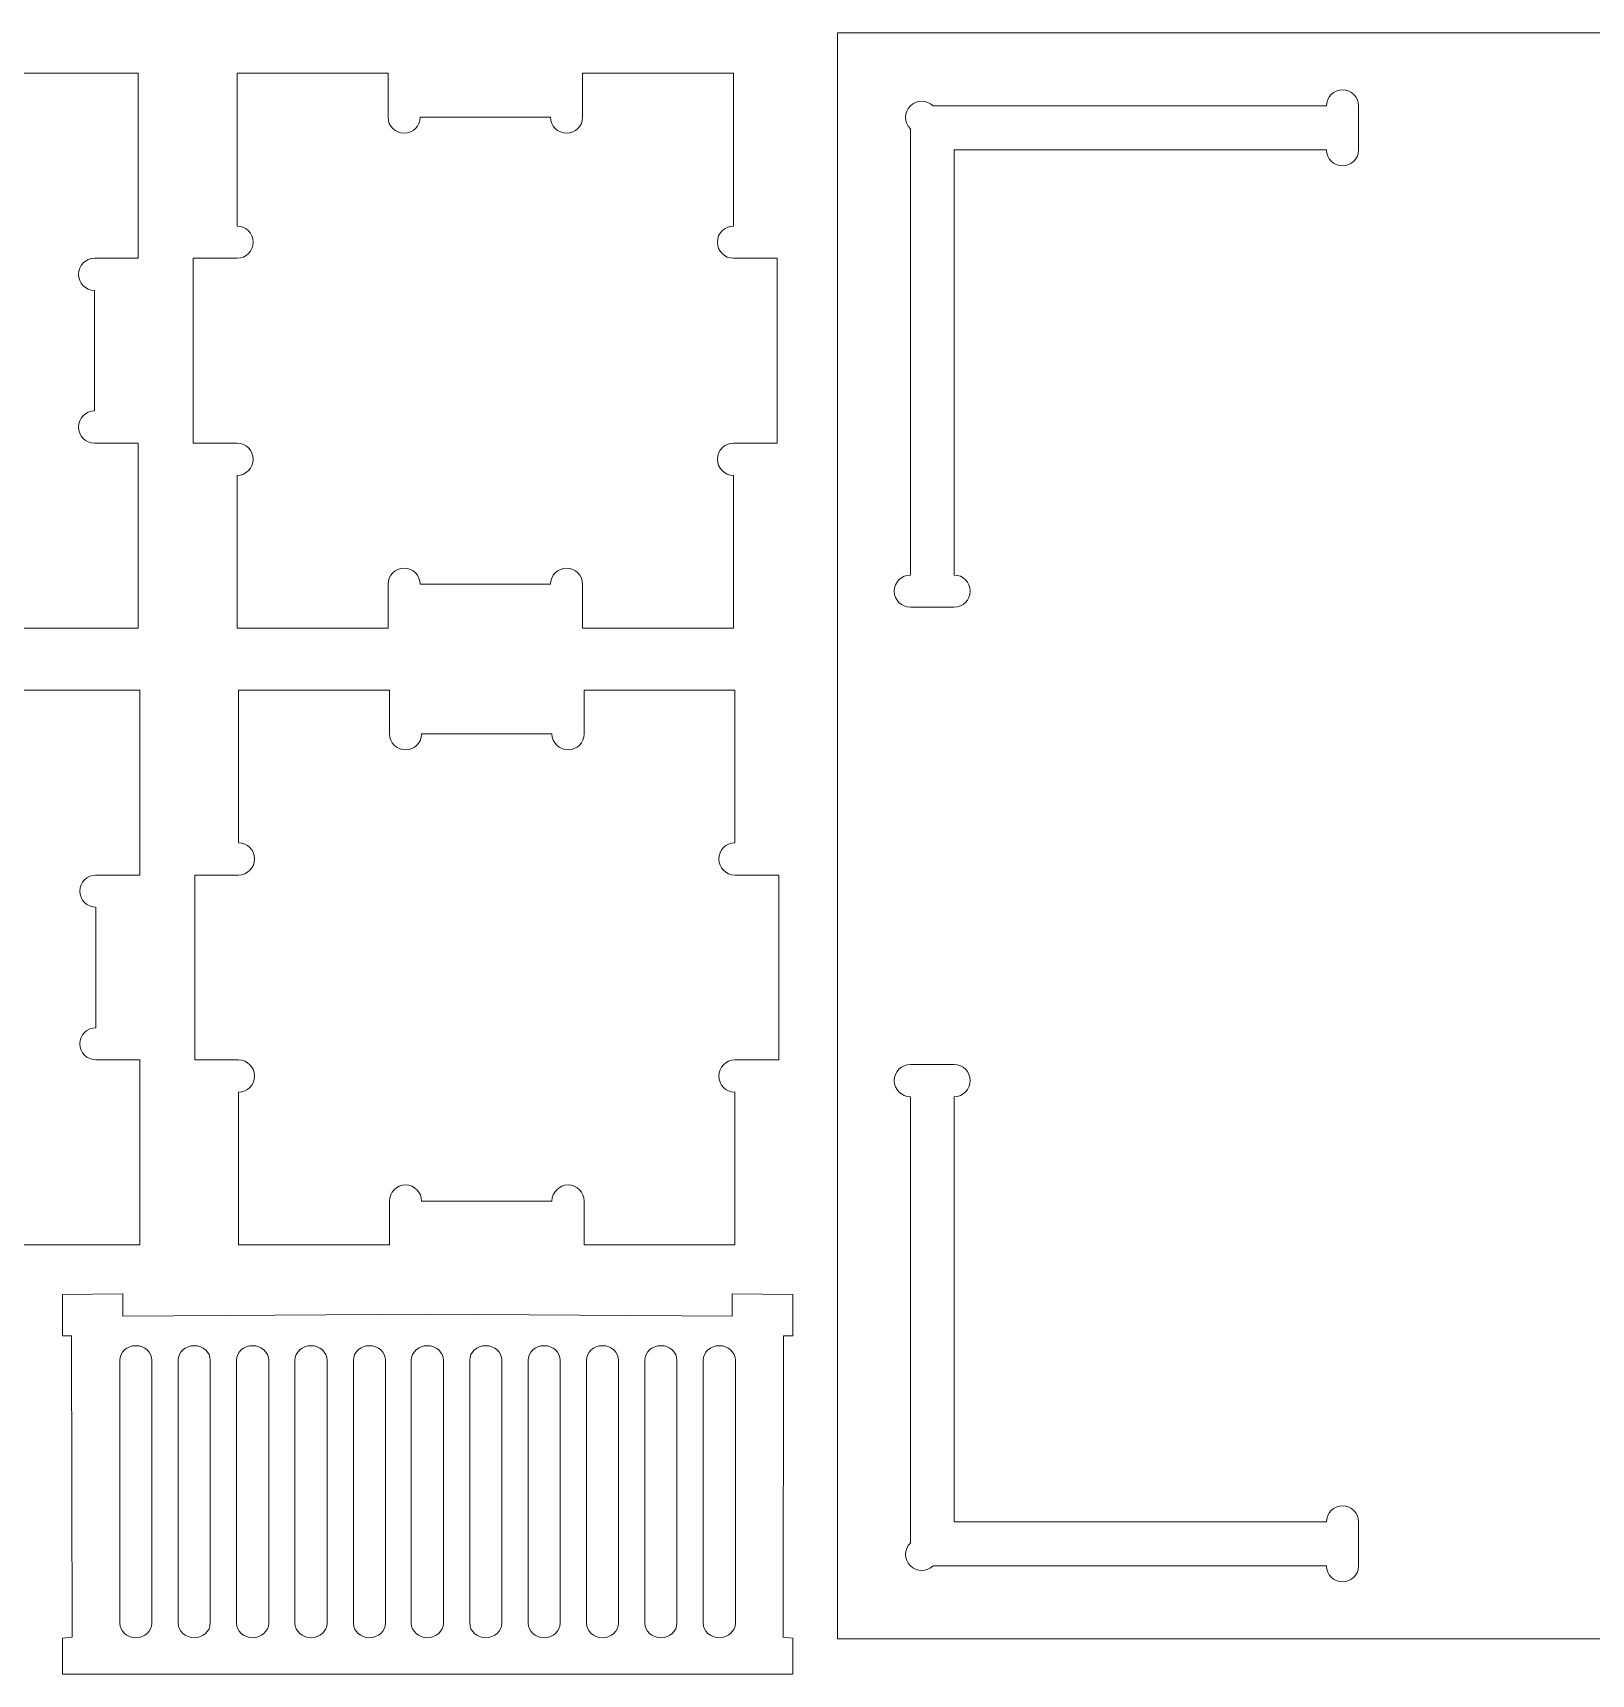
# Model space of a CAD drawing. Header units: millimetres. Extents: x -494 to 494, y -418 to 418.
# Drawn here: x -385.3 to -278.6, y 15.2 to 127.6 of the extents above; entities that cross this region are included whole.
import ezdxf

# ---------------------------------------------------------------- set-up
doc = ezdxf.new("R2010")
doc.units = ezdxf.units.MM
doc.header["$MEASUREMENT"] = 0

msp = doc.modelspace()

# ---------------------------------------------------------------- linework, layer by layer
at = {"lineweight": 9}
for points, knots in [([(-330.2269, 127.6083), (-330.2269, 127.6083), (-330.2269, 17.6083), (-330.2269, 17.6083), (-330.2269, 17.6083), (-330.2269, 17.6083), (-120.2269, 17.6083), (-120.2269, 17.6083), (-120.2269, 17.6083), (-120.2269, 17.6083), (-120.2269, 127.6083), (-120.2269, 127.6083), (-120.2269, 127.6083), (-120.2269, 127.6083), (-330.2269, 127.6083), (-330.2269, 127.6083)], [0, 0, 0, 0, 0.2, 0.2, 0.2, 0.2, 0.4, 0.4, 0.4, 0.4, 0.6, 0.6, 0.6, 0.6, 1, 1, 1, 1]), ([(-431.456, 124.836), (-431.456, 124.836), (-458.116, 124.836), (-458.116, 124.836), (-458.116, 124.836), (-458.116, 124.836), (-458.116, 112.166), (-458.116, 112.166), (-458.116, 112.166), (-458.116, 112.166), (-455.116, 112.166), (-455.116, 112.166), (-455.116, 112.166), (-454.5085, 112.166), (-454.016, 111.6735), (-454.016, 111.066), (-454.016, 111.066), (-454.016, 110.4585), (-454.5085, 109.966), (-455.116, 109.966), (-455.116, 109.966), (-455.116, 109.966), (-455.116, 101.706), (-455.116, 101.706), (-455.116, 101.706), (-454.5085, 101.706), (-454.016, 101.2135), (-454.016, 100.606), (-454.016, 100.606), (-454.016, 99.9985), (-454.5085, 99.506), (-455.116, 99.506), (-455.116, 99.506), (-455.116, 99.506), (-458.116, 99.506), (-458.116, 99.506), (-458.116, 99.506), (-458.116, 99.506), (-458.116, 86.836), (-458.116, 86.836), (-458.116, 86.836), (-458.116, 86.836), (-431.456, 86.836), (-431.456, 86.836), (-431.456, 86.836), (-431.456, 86.836), (-431.456, 89.836), (-431.456, 89.836), (-431.456, 89.836), (-431.456, 90.4435), (-430.9635, 90.936), (-430.356, 90.936), (-430.356, 90.936), (-429.7485, 90.936), (-429.256, 90.4435), (-429.256, 89.836), (-429.256, 89.836), (-429.256, 89.836), (-406.986, 89.836), (-406.986, 89.836), (-406.986, 89.836), (-406.986, 90.4435), (-406.4935, 90.936), (-405.886, 90.936), (-405.886, 90.936), (-405.2785, 90.936), (-404.786, 90.4435), (-404.786, 89.836), (-404.786, 89.836), (-404.786, 89.836), (-404.786, 86.836), (-404.786, 86.836), (-404.786, 86.836), (-404.786, 86.836), (-378.116, 86.836), (-378.116, 86.836), (-378.116, 86.836), (-378.116, 86.836), (-378.116, 99.506), (-378.116, 99.506), (-378.116, 99.506), (-378.116, 99.506), (-381.116, 99.506), (-381.116, 99.506), (-381.116, 99.506), (-381.7235, 99.506), (-382.216, 99.9985), (-382.216, 100.606), (-382.216, 100.606), (-382.216, 101.2135), (-381.7235, 101.706), (-381.116, 101.706), (-381.116, 101.706), (-381.116, 101.706), (-381.116, 109.966), (-381.116, 109.966), (-381.116, 109.966), (-381.7235, 109.966), (-382.216, 110.4585), (-382.216, 111.066), (-382.216, 111.066), (-382.216, 111.6735), (-381.7235, 112.166), (-381.116, 112.166), (-381.116, 112.166), (-381.116, 112.166), (-378.116, 112.166), (-378.116, 112.166), (-378.116, 112.166), (-378.116, 112.166), (-378.116, 124.836), (-378.116, 124.836), (-378.116, 124.836), (-378.116, 124.836), (-404.786, 124.836), (-404.786, 124.836), (-404.786, 124.836), (-404.786, 124.836), (-404.786, 121.836), (-404.786, 121.836), (-404.786, 121.836), (-404.786, 121.2285), (-405.2785, 120.736), (-405.886, 120.736), (-405.886, 120.736), (-406.4935, 120.736), (-406.986, 121.2285), (-406.986, 121.836), (-406.986, 121.836), (-406.986, 121.836), (-429.256, 121.836), (-429.256, 121.836), (-429.256, 121.836), (-429.256, 121.2285), (-429.7485, 120.736), (-430.356, 120.736), (-430.356, 120.736), (-430.9635, 120.736), (-431.456, 121.2285), (-431.456, 121.836), (-431.456, 121.836), (-431.456, 121.836), (-431.456, 124.836), (-431.456, 124.836)], [0, 0, 0, 0, 0.02702703, 0.02702703, 0.02702703, 0.02702703, 0.05405405, 0.05405405, 0.05405405, 0.05405405, 0.08108108, 0.08108108, 0.08108108, 0.08108108, 0.10810811, 0.10810811, 0.10810811, 0.10810811, 0.13513514, 0.13513514, 0.13513514, 0.13513514, 0.16216216, 0.16216216, 0.16216216, 0.16216216, 0.18918919, 0.18918919, 0.18918919, 0.18918919, 0.21621622, 0.21621622, 0.21621622, 0.21621622, 0.24324324, 0.24324324, 0.24324324, 0.24324324, 0.27027027, 0.27027027, 0.27027027, 0.27027027, 0.2972973, 0.2972973, 0.2972973, 0.2972973, 0.32432432, 0.32432432, 0.32432432, 0.32432432, 0.35135135, 0.35135135, 0.35135135, 0.35135135, 0.37837838, 0.37837838, 0.37837838, 0.37837838, 0.40540541, 0.40540541, 0.40540541, 0.40540541, 0.43243243, 0.43243243, 0.43243243, 0.43243243, 0.45945946, 0.45945946, 0.45945946, 0.45945946, 0.48648649, 0.48648649, 0.48648649, 0.48648649, 0.51351351, 0.51351351, 0.51351351, 0.51351351, 0.54054054, 0.54054054, 0.54054054, 0.54054054, 0.56756757, 0.56756757, 0.56756757, 0.56756757, 0.59459459, 0.59459459, 0.59459459, 0.59459459, 0.62162162, 0.62162162, 0.62162162, 0.62162162, 0.64864865, 0.64864865, 0.64864865, 0.64864865, 0.67567568, 0.67567568, 0.67567568, 0.67567568, 0.7027027, 0.7027027, 0.7027027, 0.7027027, 0.72972973, 0.72972973, 0.72972973, 0.72972973, 0.75675676, 0.75675676, 0.75675676, 0.75675676, 0.78378378, 0.78378378, 0.78378378, 0.78378378, 0.81081081, 0.81081081, 0.81081081, 0.81081081, 0.83783784, 0.83783784, 0.83783784, 0.83783784, 0.86486486, 0.86486486, 0.86486486, 0.86486486, 0.89189189, 0.89189189, 0.89189189, 0.89189189, 0.91891892, 0.91891892, 0.91891892, 0.91891892, 0.94594595, 0.94594595, 0.94594595, 0.94594595, 1, 1, 1, 1]), ([(-361.006, 124.836), (-361.006, 124.836), (-371.346, 124.836), (-371.346, 124.836), (-371.346, 124.836), (-371.346, 124.836), (-371.346, 114.366), (-371.346, 114.366), (-371.346, 114.366), (-370.7385, 114.366), (-370.246, 113.8735), (-370.246, 113.266), (-370.246, 113.266), (-370.246, 112.6585), (-370.7385, 112.166), (-371.346, 112.166), (-371.346, 112.166), (-371.346, 112.166), (-374.346, 112.166), (-374.346, 112.166), (-374.346, 112.166), (-374.346, 112.166), (-374.346, 99.496), (-374.346, 99.496), (-374.346, 99.496), (-374.346, 99.496), (-371.346, 99.496), (-371.346, 99.496), (-371.346, 99.496), (-370.7385, 99.496), (-370.246, 99.0035), (-370.246, 98.396), (-370.246, 98.396), (-370.246, 97.7885), (-370.7385, 97.296), (-371.346, 97.296), (-371.346, 97.296), (-371.346, 97.296), (-371.346, 86.836), (-371.346, 86.836), (-371.346, 86.836), (-371.346, 86.836), (-361.006, 86.836), (-361.006, 86.836), (-361.006, 86.836), (-361.006, 86.836), (-361.006, 89.836), (-361.006, 89.836), (-361.006, 89.836), (-361.006, 90.4435), (-360.5135, 90.936), (-359.906, 90.936), (-359.906, 90.936), (-359.2985, 90.936), (-358.806, 90.4435), (-358.806, 89.836), (-358.806, 89.836), (-358.806, 89.836), (-349.876, 89.836), (-349.876, 89.836), (-349.876, 89.836), (-349.876, 90.4435), (-349.3835, 90.936), (-348.776, 90.936), (-348.776, 90.936), (-348.1685, 90.936), (-347.676, 90.4435), (-347.676, 89.836), (-347.676, 89.836), (-347.676, 89.836), (-347.676, 86.836), (-347.676, 86.836), (-347.676, 86.836), (-347.676, 86.836), (-337.346, 86.836), (-337.346, 86.836), (-337.346, 86.836), (-337.346, 86.836), (-337.346, 97.296), (-337.346, 97.296), (-337.346, 97.296), (-337.9535, 97.296), (-338.446, 97.7885), (-338.446, 98.396), (-338.446, 98.396), (-338.446, 99.0035), (-337.9535, 99.496), (-337.346, 99.496), (-337.346, 99.496), (-337.346, 99.496), (-334.346, 99.496), (-334.346, 99.496), (-334.346, 99.496), (-334.346, 99.496), (-334.346, 112.166), (-334.346, 112.166), (-334.346, 112.166), (-334.346, 112.166), (-337.346, 112.166), (-337.346, 112.166), (-337.346, 112.166), (-337.9535, 112.166), (-338.446, 112.6585), (-338.446, 113.266), (-338.446, 113.266), (-338.446, 113.8735), (-337.9535, 114.366), (-337.346, 114.366), (-337.346, 114.366), (-337.346, 114.366), (-337.346, 124.836), (-337.346, 124.836), (-337.346, 124.836), (-337.346, 124.836), (-347.676, 124.836), (-347.676, 124.836), (-347.676, 124.836), (-347.676, 124.836), (-347.676, 121.836), (-347.676, 121.836), (-347.676, 121.836), (-347.676, 121.2285), (-348.1685, 120.736), (-348.776, 120.736), (-348.776, 120.736), (-349.3835, 120.736), (-349.876, 121.2285), (-349.876, 121.836), (-349.876, 121.836), (-349.876, 121.836), (-358.806, 121.836), (-358.806, 121.836), (-358.806, 121.836), (-358.806, 121.2285), (-359.2985, 120.736), (-359.906, 120.736), (-359.906, 120.736), (-360.5135, 120.736), (-361.006, 121.2285), (-361.006, 121.836), (-361.006, 121.836), (-361.006, 121.836), (-361.006, 124.836), (-361.006, 124.836)], [0, 0, 0, 0, 0.02702703, 0.02702703, 0.02702703, 0.02702703, 0.05405405, 0.05405405, 0.05405405, 0.05405405, 0.08108108, 0.08108108, 0.08108108, 0.08108108, 0.10810811, 0.10810811, 0.10810811, 0.10810811, 0.13513514, 0.13513514, 0.13513514, 0.13513514, 0.16216216, 0.16216216, 0.16216216, 0.16216216, 0.18918919, 0.18918919, 0.18918919, 0.18918919, 0.21621622, 0.21621622, 0.21621622, 0.21621622, 0.24324324, 0.24324324, 0.24324324, 0.24324324, 0.27027027, 0.27027027, 0.27027027, 0.27027027, 0.2972973, 0.2972973, 0.2972973, 0.2972973, 0.32432432, 0.32432432, 0.32432432, 0.32432432, 0.35135135, 0.35135135, 0.35135135, 0.35135135, 0.37837838, 0.37837838, 0.37837838, 0.37837838, 0.40540541, 0.40540541, 0.40540541, 0.40540541, 0.43243243, 0.43243243, 0.43243243, 0.43243243, 0.45945946, 0.45945946, 0.45945946, 0.45945946, 0.48648649, 0.48648649, 0.48648649, 0.48648649, 0.51351351, 0.51351351, 0.51351351, 0.51351351, 0.54054054, 0.54054054, 0.54054054, 0.54054054, 0.56756757, 0.56756757, 0.56756757, 0.56756757, 0.59459459, 0.59459459, 0.59459459, 0.59459459, 0.62162162, 0.62162162, 0.62162162, 0.62162162, 0.64864865, 0.64864865, 0.64864865, 0.64864865, 0.67567568, 0.67567568, 0.67567568, 0.67567568, 0.7027027, 0.7027027, 0.7027027, 0.7027027, 0.72972973, 0.72972973, 0.72972973, 0.72972973, 0.75675676, 0.75675676, 0.75675676, 0.75675676, 0.78378378, 0.78378378, 0.78378378, 0.78378378, 0.81081081, 0.81081081, 0.81081081, 0.81081081, 0.83783784, 0.83783784, 0.83783784, 0.83783784, 0.86486486, 0.86486486, 0.86486486, 0.86486486, 0.89189189, 0.89189189, 0.89189189, 0.89189189, 0.91891892, 0.91891892, 0.91891892, 0.91891892, 0.94594595, 0.94594595, 0.94594595, 0.94594595, 1, 1, 1, 1]), ([(-322.2269, 119.5983), (-322.2269, 119.5983), (-296.7169, 119.5983), (-296.7169, 119.5983), (-296.7169, 119.5983), (-296.7169, 118.9908), (-296.2244, 118.4983), (-295.6169, 118.4983), (-295.6169, 118.4983), (-295.0094, 118.4983), (-294.5169, 118.9908), (-294.5169, 119.5983), (-294.5169, 119.5983), (-294.5169, 119.5983), (-294.5169, 122.5983), (-294.5169, 122.5983), (-294.5169, 122.5983), (-294.5169, 123.2058), (-295.0094, 123.6983), (-295.6169, 123.6983), (-295.6169, 123.6983), (-296.2244, 123.6983), (-296.7169, 123.2058), (-296.7169, 122.5983), (-296.7169, 122.5983), (-296.7169, 122.5983), (-323.6713, 122.5983), (-323.6713, 122.5983), (-323.6713, 122.5983), (-324.1008, 123.0279), (-324.7974, 123.0279), (-325.2269, 122.5983), (-325.2269, 122.5983), (-325.6565, 122.1688), (-325.6565, 121.4722), (-325.2269, 121.0427), (-325.2269, 121.0427), (-325.2269, 121.0427), (-325.2269, 90.4683), (-325.2269, 90.4683), (-325.2269, 90.4683), (-325.8344, 90.4683), (-326.3269, 89.9758), (-326.3269, 89.3683), (-326.3269, 89.3683), (-326.3269, 88.7608), (-325.8344, 88.2683), (-325.2269, 88.2683), (-325.2269, 88.2683), (-325.2269, 88.2683), (-322.2269, 88.2683), (-322.2269, 88.2683), (-322.2269, 88.2683), (-321.6194, 88.2683), (-321.1269, 88.7608), (-321.1269, 89.3683), (-321.1269, 89.3683), (-321.1269, 89.9758), (-321.6194, 90.4683), (-322.2269, 90.4683), (-322.2269, 90.4683), (-322.2269, 90.4683), (-322.2269, 119.5983), (-322.2269, 119.5983)], [0, 0, 0, 0, 0.05882353, 0.05882353, 0.05882353, 0.05882353, 0.11764706, 0.11764706, 0.11764706, 0.11764706, 0.17647059, 0.17647059, 0.17647059, 0.17647059, 0.23529412, 0.23529412, 0.23529412, 0.23529412, 0.29411765, 0.29411765, 0.29411765, 0.29411765, 0.35294118, 0.35294118, 0.35294118, 0.35294118, 0.41176471, 0.41176471, 0.41176471, 0.41176471, 0.47058824, 0.47058824, 0.47058824, 0.47058824, 0.52941176, 0.52941176, 0.52941176, 0.52941176, 0.58823529, 0.58823529, 0.58823529, 0.58823529, 0.64705882, 0.64705882, 0.64705882, 0.64705882, 0.70588235, 0.70588235, 0.70588235, 0.70588235, 0.76470588, 0.76470588, 0.76470588, 0.76470588, 0.82352941, 0.82352941, 0.82352941, 0.82352941, 0.88235294, 0.88235294, 0.88235294, 0.88235294, 1, 1, 1, 1]), ([(-431.356, 82.5916), (-431.356, 82.5916), (-458.016, 82.5916), (-458.016, 82.5916), (-458.016, 82.5916), (-458.016, 82.5916), (-458.016, 69.9216), (-458.016, 69.9216), (-458.016, 69.9216), (-458.016, 69.9216), (-455.016, 69.9216), (-455.016, 69.9216), (-455.016, 69.9216), (-454.4085, 69.9216), (-453.916, 69.4291), (-453.916, 68.8216), (-453.916, 68.8216), (-453.916, 68.2141), (-454.4085, 67.7216), (-455.016, 67.7216), (-455.016, 67.7216), (-455.016, 67.7216), (-455.016, 59.4616), (-455.016, 59.4616), (-455.016, 59.4616), (-454.4085, 59.4616), (-453.916, 58.9691), (-453.916, 58.3616), (-453.916, 58.3616), (-453.916, 57.7541), (-454.4085, 57.2616), (-455.016, 57.2616), (-455.016, 57.2616), (-455.016, 57.2616), (-458.016, 57.2616), (-458.016, 57.2616), (-458.016, 57.2616), (-458.016, 57.2616), (-458.016, 44.5916), (-458.016, 44.5916), (-458.016, 44.5916), (-458.016, 44.5916), (-431.356, 44.5916), (-431.356, 44.5916), (-431.356, 44.5916), (-431.356, 44.5916), (-431.356, 47.5916), (-431.356, 47.5916), (-431.356, 47.5916), (-431.356, 48.1991), (-430.8635, 48.6916), (-430.256, 48.6916), (-430.256, 48.6916), (-429.6485, 48.6916), (-429.156, 48.1991), (-429.156, 47.5916), (-429.156, 47.5916), (-429.156, 47.5916), (-406.886, 47.5916), (-406.886, 47.5916), (-406.886, 47.5916), (-406.886, 48.1991), (-406.3935, 48.6916), (-405.786, 48.6916), (-405.786, 48.6916), (-405.1785, 48.6916), (-404.686, 48.1991), (-404.686, 47.5916), (-404.686, 47.5916), (-404.686, 47.5916), (-404.686, 44.5916), (-404.686, 44.5916), (-404.686, 44.5916), (-404.686, 44.5916), (-378.016, 44.5916), (-378.016, 44.5916), (-378.016, 44.5916), (-378.016, 44.5916), (-378.016, 57.2616), (-378.016, 57.2616), (-378.016, 57.2616), (-378.016, 57.2616), (-381.016, 57.2616), (-381.016, 57.2616), (-381.016, 57.2616), (-381.6235, 57.2616), (-382.116, 57.7541), (-382.116, 58.3616), (-382.116, 58.3616), (-382.116, 58.9691), (-381.6235, 59.4616), (-381.016, 59.4616), (-381.016, 59.4616), (-381.016, 59.4616), (-381.016, 67.7216), (-381.016, 67.7216), (-381.016, 67.7216), (-381.6235, 67.7216), (-382.116, 68.2141), (-382.116, 68.8216), (-382.116, 68.8216), (-382.116, 69.4291), (-381.6235, 69.9216), (-381.016, 69.9216), (-381.016, 69.9216), (-381.016, 69.9216), (-378.016, 69.9216), (-378.016, 69.9216), (-378.016, 69.9216), (-378.016, 69.9216), (-378.016, 82.5916), (-378.016, 82.5916), (-378.016, 82.5916), (-378.016, 82.5916), (-404.686, 82.5916), (-404.686, 82.5916), (-404.686, 82.5916), (-404.686, 82.5916), (-404.686, 79.5916), (-404.686, 79.5916), (-404.686, 79.5916), (-404.686, 78.9841), (-405.1785, 78.4916), (-405.786, 78.4916), (-405.786, 78.4916), (-406.3935, 78.4916), (-406.886, 78.9841), (-406.886, 79.5916), (-406.886, 79.5916), (-406.886, 79.5916), (-429.156, 79.5916), (-429.156, 79.5916), (-429.156, 79.5916), (-429.156, 78.9841), (-429.6485, 78.4916), (-430.256, 78.4916), (-430.256, 78.4916), (-430.8635, 78.4916), (-431.356, 78.9841), (-431.356, 79.5916), (-431.356, 79.5916), (-431.356, 79.5916), (-431.356, 82.5916), (-431.356, 82.5916)], [0, 0, 0, 0, 0.02702703, 0.02702703, 0.02702703, 0.02702703, 0.05405405, 0.05405405, 0.05405405, 0.05405405, 0.08108108, 0.08108108, 0.08108108, 0.08108108, 0.10810811, 0.10810811, 0.10810811, 0.10810811, 0.13513514, 0.13513514, 0.13513514, 0.13513514, 0.16216216, 0.16216216, 0.16216216, 0.16216216, 0.18918919, 0.18918919, 0.18918919, 0.18918919, 0.21621622, 0.21621622, 0.21621622, 0.21621622, 0.24324324, 0.24324324, 0.24324324, 0.24324324, 0.27027027, 0.27027027, 0.27027027, 0.27027027, 0.2972973, 0.2972973, 0.2972973, 0.2972973, 0.32432432, 0.32432432, 0.32432432, 0.32432432, 0.35135135, 0.35135135, 0.35135135, 0.35135135, 0.37837838, 0.37837838, 0.37837838, 0.37837838, 0.40540541, 0.40540541, 0.40540541, 0.40540541, 0.43243243, 0.43243243, 0.43243243, 0.43243243, 0.45945946, 0.45945946, 0.45945946, 0.45945946, 0.48648649, 0.48648649, 0.48648649, 0.48648649, 0.51351351, 0.51351351, 0.51351351, 0.51351351, 0.54054054, 0.54054054, 0.54054054, 0.54054054, 0.56756757, 0.56756757, 0.56756757, 0.56756757, 0.59459459, 0.59459459, 0.59459459, 0.59459459, 0.62162162, 0.62162162, 0.62162162, 0.62162162, 0.64864865, 0.64864865, 0.64864865, 0.64864865, 0.67567568, 0.67567568, 0.67567568, 0.67567568, 0.7027027, 0.7027027, 0.7027027, 0.7027027, 0.72972973, 0.72972973, 0.72972973, 0.72972973, 0.75675676, 0.75675676, 0.75675676, 0.75675676, 0.78378378, 0.78378378, 0.78378378, 0.78378378, 0.81081081, 0.81081081, 0.81081081, 0.81081081, 0.83783784, 0.83783784, 0.83783784, 0.83783784, 0.86486486, 0.86486486, 0.86486486, 0.86486486, 0.89189189, 0.89189189, 0.89189189, 0.89189189, 0.91891892, 0.91891892, 0.91891892, 0.91891892, 0.94594595, 0.94594595, 0.94594595, 0.94594595, 1, 1, 1, 1]), ([(-360.906, 82.5916), (-360.906, 82.5916), (-371.246, 82.5916), (-371.246, 82.5916), (-371.246, 82.5916), (-371.246, 82.5916), (-371.246, 72.1216), (-371.246, 72.1216), (-371.246, 72.1216), (-370.6385, 72.1216), (-370.146, 71.6291), (-370.146, 71.0216), (-370.146, 71.0216), (-370.146, 70.4141), (-370.6385, 69.9216), (-371.246, 69.9216), (-371.246, 69.9216), (-371.246, 69.9216), (-374.246, 69.9216), (-374.246, 69.9216), (-374.246, 69.9216), (-374.246, 69.9216), (-374.246, 57.2516), (-374.246, 57.2516), (-374.246, 57.2516), (-374.246, 57.2516), (-371.246, 57.2516), (-371.246, 57.2516), (-371.246, 57.2516), (-370.6385, 57.2516), (-370.146, 56.7591), (-370.146, 56.1516), (-370.146, 56.1516), (-370.146, 55.5441), (-370.6385, 55.0516), (-371.246, 55.0516), (-371.246, 55.0516), (-371.246, 55.0516), (-371.246, 44.5916), (-371.246, 44.5916), (-371.246, 44.5916), (-371.246, 44.5916), (-360.906, 44.5916), (-360.906, 44.5916), (-360.906, 44.5916), (-360.906, 44.5916), (-360.906, 47.5916), (-360.906, 47.5916), (-360.906, 47.5916), (-360.906, 48.1991), (-360.4135, 48.6916), (-359.806, 48.6916), (-359.806, 48.6916), (-359.1985, 48.6916), (-358.706, 48.1991), (-358.706, 47.5916), (-358.706, 47.5916), (-358.706, 47.5916), (-349.776, 47.5916), (-349.776, 47.5916), (-349.776, 47.5916), (-349.776, 48.1991), (-349.2835, 48.6916), (-348.676, 48.6916), (-348.676, 48.6916), (-348.0685, 48.6916), (-347.576, 48.1991), (-347.576, 47.5916), (-347.576, 47.5916), (-347.576, 47.5916), (-347.576, 44.5916), (-347.576, 44.5916), (-347.576, 44.5916), (-347.576, 44.5916), (-337.246, 44.5916), (-337.246, 44.5916), (-337.246, 44.5916), (-337.246, 44.5916), (-337.246, 55.0516), (-337.246, 55.0516), (-337.246, 55.0516), (-337.8535, 55.0516), (-338.346, 55.5441), (-338.346, 56.1516), (-338.346, 56.1516), (-338.346, 56.7591), (-337.8535, 57.2516), (-337.246, 57.2516), (-337.246, 57.2516), (-337.246, 57.2516), (-334.246, 57.2516), (-334.246, 57.2516), (-334.246, 57.2516), (-334.246, 57.2516), (-334.246, 69.9216), (-334.246, 69.9216), (-334.246, 69.9216), (-334.246, 69.9216), (-337.246, 69.9216), (-337.246, 69.9216), (-337.246, 69.9216), (-337.8535, 69.9216), (-338.346, 70.4141), (-338.346, 71.0216), (-338.346, 71.0216), (-338.346, 71.6291), (-337.8535, 72.1216), (-337.246, 72.1216), (-337.246, 72.1216), (-337.246, 72.1216), (-337.246, 82.5916), (-337.246, 82.5916), (-337.246, 82.5916), (-337.246, 82.5916), (-347.576, 82.5916), (-347.576, 82.5916), (-347.576, 82.5916), (-347.576, 82.5916), (-347.576, 79.5916), (-347.576, 79.5916), (-347.576, 79.5916), (-347.576, 78.9841), (-348.0685, 78.4916), (-348.676, 78.4916), (-348.676, 78.4916), (-349.2835, 78.4916), (-349.776, 78.9841), (-349.776, 79.5916), (-349.776, 79.5916), (-349.776, 79.5916), (-358.706, 79.5916), (-358.706, 79.5916), (-358.706, 79.5916), (-358.706, 78.9841), (-359.1985, 78.4916), (-359.806, 78.4916), (-359.806, 78.4916), (-360.4135, 78.4916), (-360.906, 78.9841), (-360.906, 79.5916), (-360.906, 79.5916), (-360.906, 79.5916), (-360.906, 82.5916), (-360.906, 82.5916)], [0, 0, 0, 0, 0.02702703, 0.02702703, 0.02702703, 0.02702703, 0.05405405, 0.05405405, 0.05405405, 0.05405405, 0.08108108, 0.08108108, 0.08108108, 0.08108108, 0.10810811, 0.10810811, 0.10810811, 0.10810811, 0.13513514, 0.13513514, 0.13513514, 0.13513514, 0.16216216, 0.16216216, 0.16216216, 0.16216216, 0.18918919, 0.18918919, 0.18918919, 0.18918919, 0.21621622, 0.21621622, 0.21621622, 0.21621622, 0.24324324, 0.24324324, 0.24324324, 0.24324324, 0.27027027, 0.27027027, 0.27027027, 0.27027027, 0.2972973, 0.2972973, 0.2972973, 0.2972973, 0.32432432, 0.32432432, 0.32432432, 0.32432432, 0.35135135, 0.35135135, 0.35135135, 0.35135135, 0.37837838, 0.37837838, 0.37837838, 0.37837838, 0.40540541, 0.40540541, 0.40540541, 0.40540541, 0.43243243, 0.43243243, 0.43243243, 0.43243243, 0.45945946, 0.45945946, 0.45945946, 0.45945946, 0.48648649, 0.48648649, 0.48648649, 0.48648649, 0.51351351, 0.51351351, 0.51351351, 0.51351351, 0.54054054, 0.54054054, 0.54054054, 0.54054054, 0.56756757, 0.56756757, 0.56756757, 0.56756757, 0.59459459, 0.59459459, 0.59459459, 0.59459459, 0.62162162, 0.62162162, 0.62162162, 0.62162162, 0.64864865, 0.64864865, 0.64864865, 0.64864865, 0.67567568, 0.67567568, 0.67567568, 0.67567568, 0.7027027, 0.7027027, 0.7027027, 0.7027027, 0.72972973, 0.72972973, 0.72972973, 0.72972973, 0.75675676, 0.75675676, 0.75675676, 0.75675676, 0.78378378, 0.78378378, 0.78378378, 0.78378378, 0.81081081, 0.81081081, 0.81081081, 0.81081081, 0.83783784, 0.83783784, 0.83783784, 0.83783784, 0.86486486, 0.86486486, 0.86486486, 0.86486486, 0.89189189, 0.89189189, 0.89189189, 0.89189189, 0.91891892, 0.91891892, 0.91891892, 0.91891892, 0.94594595, 0.94594595, 0.94594595, 0.94594595, 1, 1, 1, 1]), ([(-322.2269, 25.6083), (-322.2269, 25.6083), (-296.7169, 25.6083), (-296.7169, 25.6083), (-296.7169, 25.6083), (-296.7169, 26.2158), (-296.2244, 26.7083), (-295.6169, 26.7083), (-295.6169, 26.7083), (-295.0094, 26.7083), (-294.5169, 26.2158), (-294.5169, 25.6083), (-294.5169, 25.6083), (-294.5169, 25.6083), (-294.5169, 22.6083), (-294.5169, 22.6083), (-294.5169, 22.6083), (-294.5169, 22.0008), (-295.0094, 21.5083), (-295.6169, 21.5083), (-295.6169, 21.5083), (-296.2244, 21.5083), (-296.7169, 22.0008), (-296.7169, 22.6083), (-296.7169, 22.6083), (-296.7169, 22.6083), (-323.6713, 22.6083), (-323.6713, 22.6083), (-323.6713, 22.6083), (-324.1008, 22.1787), (-324.7974, 22.1787), (-325.2269, 22.6083), (-325.2269, 22.6083), (-325.6565, 23.0378), (-325.6565, 23.7344), (-325.2269, 24.1639), (-325.2269, 24.1639), (-325.2269, 24.1639), (-325.2269, 54.7383), (-325.2269, 54.7383), (-325.2269, 54.7383), (-325.8344, 54.7383), (-326.3269, 55.2308), (-326.3269, 55.8383), (-326.3269, 55.8383), (-326.3269, 56.4458), (-325.8344, 56.9383), (-325.2269, 56.9383), (-325.2269, 56.9383), (-325.2269, 56.9383), (-322.2269, 56.9383), (-322.2269, 56.9383), (-322.2269, 56.9383), (-321.6194, 56.9383), (-321.1269, 56.4458), (-321.1269, 55.8383), (-321.1269, 55.8383), (-321.1269, 55.2308), (-321.6194, 54.7383), (-322.2269, 54.7383), (-322.2269, 54.7383), (-322.2269, 54.7383), (-322.2269, 25.6083), (-322.2269, 25.6083)], [0, 0, 0, 0, 0.05882353, 0.05882353, 0.05882353, 0.05882353, 0.11764706, 0.11764706, 0.11764706, 0.11764706, 0.17647059, 0.17647059, 0.17647059, 0.17647059, 0.23529412, 0.23529412, 0.23529412, 0.23529412, 0.29411765, 0.29411765, 0.29411765, 0.29411765, 0.35294118, 0.35294118, 0.35294118, 0.35294118, 0.41176471, 0.41176471, 0.41176471, 0.41176471, 0.47058824, 0.47058824, 0.47058824, 0.47058824, 0.52941176, 0.52941176, 0.52941176, 0.52941176, 0.58823529, 0.58823529, 0.58823529, 0.58823529, 0.64705882, 0.64705882, 0.64705882, 0.64705882, 0.70588235, 0.70588235, 0.70588235, 0.70588235, 0.76470588, 0.76470588, 0.76470588, 0.76470588, 0.82352941, 0.82352941, 0.82352941, 0.82352941, 0.88235294, 0.88235294, 0.88235294, 0.88235294, 1, 1, 1, 1]), ([(-358.2995, 15.183), (-358.2995, 15.183), (-333.2841, 15.183), (-333.2841, 15.183), (-333.2841, 15.183), (-333.2841, 15.183), (-333.2841, 17.6518), (-333.2841, 17.6518), (-333.2841, 17.6518), (-333.2841, 17.6518), (-333.9456, 17.7179), (-333.9456, 17.7179), (-333.9456, 17.7179), (-333.9456, 17.7179), (-333.9066, 38.3559), (-333.9066, 38.3559), (-333.9066, 38.3559), (-333.9066, 38.3559), (-333.2841, 38.3554), (-333.2841, 38.3554), (-333.2841, 38.3554), (-333.2841, 38.3554), (-333.2841, 41.183), (-333.2841, 41.183), (-333.2841, 41.183), (-333.2841, 41.183), (-337.4317, 41.2324), (-337.4317, 41.2324), (-337.4317, 41.2324), (-337.4317, 41.2324), (-337.432, 39.7111), (-337.432, 39.7111), (-337.432, 39.7111), (-337.432, 39.7111), (-358.2995, 39.8308), (-358.2995, 39.8308), (-358.2995, 39.8308), (-358.2995, 39.8308), (-379.167, 39.7111), (-379.167, 39.7111), (-379.167, 39.7111), (-379.167, 39.7111), (-379.1673, 41.2324), (-379.1673, 41.2324), (-379.1673, 41.2324), (-379.1673, 41.2324), (-383.3149, 41.183), (-383.3149, 41.183), (-383.3149, 41.183), (-383.3149, 41.183), (-383.3149, 38.3554), (-383.3149, 38.3554), (-383.3149, 38.3554), (-383.3149, 38.3554), (-382.6924, 38.3559), (-382.6924, 38.3559), (-382.6924, 38.3559), (-382.6924, 38.3559), (-382.6534, 17.7179), (-382.6534, 17.7179), (-382.6534, 17.7179), (-382.6534, 17.7179), (-383.3149, 17.6518), (-383.3149, 17.6518), (-383.3149, 17.6518), (-383.3149, 17.6518), (-383.3149, 15.183), (-383.3149, 15.183), (-383.3149, 15.183), (-383.3149, 15.183), (-358.2995, 15.183), (-358.2995, 15.183)], [0, 0, 0, 0, 0.05263158, 0.05263158, 0.05263158, 0.05263158, 0.10526316, 0.10526316, 0.10526316, 0.10526316, 0.15789474, 0.15789474, 0.15789474, 0.15789474, 0.21052632, 0.21052632, 0.21052632, 0.21052632, 0.26315789, 0.26315789, 0.26315789, 0.26315789, 0.31578947, 0.31578947, 0.31578947, 0.31578947, 0.36842105, 0.36842105, 0.36842105, 0.36842105, 0.42105263, 0.42105263, 0.42105263, 0.42105263, 0.47368421, 0.47368421, 0.47368421, 0.47368421, 0.52631579, 0.52631579, 0.52631579, 0.52631579, 0.57894737, 0.57894737, 0.57894737, 0.57894737, 0.63157895, 0.63157895, 0.63157895, 0.63157895, 0.68421053, 0.68421053, 0.68421053, 0.68421053, 0.73684211, 0.73684211, 0.73684211, 0.73684211, 0.78947368, 0.78947368, 0.78947368, 0.78947368, 0.84210526, 0.84210526, 0.84210526, 0.84210526, 0.89473684, 0.89473684, 0.89473684, 0.89473684, 1, 1, 1, 1]), ([(-378.2841, 37.683), (-378.2841, 37.683), (-378.284, 37.683), (-378.284, 37.683), (-378.284, 37.683), (-377.6789, 37.683), (-377.1841, 37.2331), (-377.1841, 36.6831), (-377.1841, 36.6831), (-377.1841, 36.6831), (-377.1841, 18.6829), (-377.1841, 18.6829), (-377.1841, 18.6829), (-377.1841, 18.1329), (-377.6789, 17.683), (-378.284, 17.683), (-378.284, 17.683), (-378.284, 17.683), (-378.2841, 17.683), (-378.2841, 17.683), (-378.2841, 17.683), (-378.8892, 17.683), (-379.3841, 18.1329), (-379.3841, 18.6829), (-379.3841, 18.6829), (-379.3841, 18.6829), (-379.3841, 36.6831), (-379.3841, 36.6831), (-379.3841, 36.6831), (-379.3841, 37.2331), (-378.8892, 37.683), (-378.2841, 37.683)], [0, 0, 0, 0, 0.11111111, 0.11111111, 0.11111111, 0.11111111, 0.22222222, 0.22222222, 0.22222222, 0.22222222, 0.33333333, 0.33333333, 0.33333333, 0.33333333, 0.44444444, 0.44444444, 0.44444444, 0.44444444, 0.55555556, 0.55555556, 0.55555556, 0.55555556, 0.66666667, 0.66666667, 0.66666667, 0.66666667, 0.77777778, 0.77777778, 0.77777778, 0.77777778, 1, 1, 1, 1]), ([(-374.2841, 37.683), (-374.2841, 37.683), (-374.284, 37.683), (-374.284, 37.683), (-374.284, 37.683), (-373.6789, 37.683), (-373.1841, 37.2331), (-373.1841, 36.6831), (-373.1841, 36.6831), (-373.1841, 36.6831), (-373.1841, 18.6829), (-373.1841, 18.6829), (-373.1841, 18.6829), (-373.1841, 18.1329), (-373.6789, 17.683), (-374.284, 17.683), (-374.284, 17.683), (-374.284, 17.683), (-374.2841, 17.683), (-374.2841, 17.683), (-374.2841, 17.683), (-374.8892, 17.683), (-375.3841, 18.1329), (-375.3841, 18.6829), (-375.3841, 18.6829), (-375.3841, 18.6829), (-375.3841, 36.6831), (-375.3841, 36.6831), (-375.3841, 36.6831), (-375.3841, 37.2331), (-374.8892, 37.683), (-374.2841, 37.683)], [0, 0, 0, 0, 0.11111111, 0.11111111, 0.11111111, 0.11111111, 0.22222222, 0.22222222, 0.22222222, 0.22222222, 0.33333333, 0.33333333, 0.33333333, 0.33333333, 0.44444444, 0.44444444, 0.44444444, 0.44444444, 0.55555556, 0.55555556, 0.55555556, 0.55555556, 0.66666667, 0.66666667, 0.66666667, 0.66666667, 0.77777778, 0.77777778, 0.77777778, 0.77777778, 1, 1, 1, 1]), ([(-370.2841, 37.683), (-370.2841, 37.683), (-370.284, 37.683), (-370.284, 37.683), (-370.284, 37.683), (-369.6789, 37.683), (-369.1841, 37.2331), (-369.1841, 36.6831), (-369.1841, 36.6831), (-369.1841, 36.6831), (-369.1841, 18.6829), (-369.1841, 18.6829), (-369.1841, 18.6829), (-369.1841, 18.1329), (-369.6789, 17.683), (-370.284, 17.683), (-370.284, 17.683), (-370.284, 17.683), (-370.2841, 17.683), (-370.2841, 17.683), (-370.2841, 17.683), (-370.8892, 17.683), (-371.3841, 18.1329), (-371.3841, 18.6829), (-371.3841, 18.6829), (-371.3841, 18.6829), (-371.3841, 36.6831), (-371.3841, 36.6831), (-371.3841, 36.6831), (-371.3841, 37.2331), (-370.8892, 37.683), (-370.2841, 37.683)], [0, 0, 0, 0, 0.11111111, 0.11111111, 0.11111111, 0.11111111, 0.22222222, 0.22222222, 0.22222222, 0.22222222, 0.33333333, 0.33333333, 0.33333333, 0.33333333, 0.44444444, 0.44444444, 0.44444444, 0.44444444, 0.55555556, 0.55555556, 0.55555556, 0.55555556, 0.66666667, 0.66666667, 0.66666667, 0.66666667, 0.77777778, 0.77777778, 0.77777778, 0.77777778, 1, 1, 1, 1]), ([(-366.2841, 37.683), (-366.2841, 37.683), (-366.284, 37.683), (-366.284, 37.683), (-366.284, 37.683), (-365.6789, 37.683), (-365.1841, 37.2331), (-365.1841, 36.6831), (-365.1841, 36.6831), (-365.1841, 36.6831), (-365.1841, 18.6829), (-365.1841, 18.6829), (-365.1841, 18.6829), (-365.1841, 18.1329), (-365.6789, 17.683), (-366.284, 17.683), (-366.284, 17.683), (-366.284, 17.683), (-366.2841, 17.683), (-366.2841, 17.683), (-366.2841, 17.683), (-366.8892, 17.683), (-367.3841, 18.1329), (-367.3841, 18.6829), (-367.3841, 18.6829), (-367.3841, 18.6829), (-367.3841, 36.6831), (-367.3841, 36.6831), (-367.3841, 36.6831), (-367.3841, 37.2331), (-366.8892, 37.683), (-366.2841, 37.683)], [0, 0, 0, 0, 0.11111111, 0.11111111, 0.11111111, 0.11111111, 0.22222222, 0.22222222, 0.22222222, 0.22222222, 0.33333333, 0.33333333, 0.33333333, 0.33333333, 0.44444444, 0.44444444, 0.44444444, 0.44444444, 0.55555556, 0.55555556, 0.55555556, 0.55555556, 0.66666667, 0.66666667, 0.66666667, 0.66666667, 0.77777778, 0.77777778, 0.77777778, 0.77777778, 1, 1, 1, 1]), ([(-362.2841, 37.683), (-362.2841, 37.683), (-362.284, 37.683), (-362.284, 37.683), (-362.284, 37.683), (-361.6789, 37.683), (-361.1841, 37.2331), (-361.1841, 36.6831), (-361.1841, 36.6831), (-361.1841, 36.6831), (-361.1841, 18.6829), (-361.1841, 18.6829), (-361.1841, 18.6829), (-361.1841, 18.1329), (-361.6789, 17.683), (-362.284, 17.683), (-362.284, 17.683), (-362.284, 17.683), (-362.2841, 17.683), (-362.2841, 17.683), (-362.2841, 17.683), (-362.8892, 17.683), (-363.3841, 18.1329), (-363.3841, 18.6829), (-363.3841, 18.6829), (-363.3841, 18.6829), (-363.3841, 36.6831), (-363.3841, 36.6831), (-363.3841, 36.6831), (-363.3841, 37.2331), (-362.8892, 37.683), (-362.2841, 37.683)], [0, 0, 0, 0, 0.11111111, 0.11111111, 0.11111111, 0.11111111, 0.22222222, 0.22222222, 0.22222222, 0.22222222, 0.33333333, 0.33333333, 0.33333333, 0.33333333, 0.44444444, 0.44444444, 0.44444444, 0.44444444, 0.55555556, 0.55555556, 0.55555556, 0.55555556, 0.66666667, 0.66666667, 0.66666667, 0.66666667, 0.77777778, 0.77777778, 0.77777778, 0.77777778, 1, 1, 1, 1]), ([(-358.3149, 37.683), (-358.3149, 37.683), (-358.315, 37.683), (-358.315, 37.683), (-358.315, 37.683), (-358.9201, 37.683), (-359.4149, 37.2331), (-359.4149, 36.6831), (-359.4149, 36.6831), (-359.4149, 36.6831), (-359.4149, 18.6829), (-359.4149, 18.6829), (-359.4149, 18.6829), (-359.4149, 18.1329), (-358.9201, 17.683), (-358.315, 17.683), (-358.315, 17.683), (-358.315, 17.683), (-358.3149, 17.683), (-358.3149, 17.683), (-358.3149, 17.683), (-357.7098, 17.683), (-357.2149, 18.1329), (-357.2149, 18.6829), (-357.2149, 18.6829), (-357.2149, 18.6829), (-357.2149, 36.6831), (-357.2149, 36.6831), (-357.2149, 36.6831), (-357.2149, 37.2331), (-357.7098, 37.683), (-358.3149, 37.683)], [0, 0, 0, 0, 0.11111111, 0.11111111, 0.11111111, 0.11111111, 0.22222222, 0.22222222, 0.22222222, 0.22222222, 0.33333333, 0.33333333, 0.33333333, 0.33333333, 0.44444444, 0.44444444, 0.44444444, 0.44444444, 0.55555556, 0.55555556, 0.55555556, 0.55555556, 0.66666667, 0.66666667, 0.66666667, 0.66666667, 0.77777778, 0.77777778, 0.77777778, 0.77777778, 1, 1, 1, 1]), ([(-354.3149, 37.683), (-354.3149, 37.683), (-354.315, 37.683), (-354.315, 37.683), (-354.315, 37.683), (-354.9201, 37.683), (-355.4149, 37.2331), (-355.4149, 36.6831), (-355.4149, 36.6831), (-355.4149, 36.6831), (-355.4149, 18.6829), (-355.4149, 18.6829), (-355.4149, 18.6829), (-355.4149, 18.1329), (-354.9201, 17.683), (-354.315, 17.683), (-354.315, 17.683), (-354.315, 17.683), (-354.3149, 17.683), (-354.3149, 17.683), (-354.3149, 17.683), (-353.7098, 17.683), (-353.2149, 18.1329), (-353.2149, 18.6829), (-353.2149, 18.6829), (-353.2149, 18.6829), (-353.2149, 36.6831), (-353.2149, 36.6831), (-353.2149, 36.6831), (-353.2149, 37.2331), (-353.7098, 37.683), (-354.3149, 37.683)], [0, 0, 0, 0, 0.11111111, 0.11111111, 0.11111111, 0.11111111, 0.22222222, 0.22222222, 0.22222222, 0.22222222, 0.33333333, 0.33333333, 0.33333333, 0.33333333, 0.44444444, 0.44444444, 0.44444444, 0.44444444, 0.55555556, 0.55555556, 0.55555556, 0.55555556, 0.66666667, 0.66666667, 0.66666667, 0.66666667, 0.77777778, 0.77777778, 0.77777778, 0.77777778, 1, 1, 1, 1]), ([(-350.3149, 37.683), (-350.3149, 37.683), (-350.315, 37.683), (-350.315, 37.683), (-350.315, 37.683), (-350.9201, 37.683), (-351.4149, 37.2331), (-351.4149, 36.6831), (-351.4149, 36.6831), (-351.4149, 36.6831), (-351.4149, 18.6829), (-351.4149, 18.6829), (-351.4149, 18.6829), (-351.4149, 18.1329), (-350.9201, 17.683), (-350.315, 17.683), (-350.315, 17.683), (-350.315, 17.683), (-350.3149, 17.683), (-350.3149, 17.683), (-350.3149, 17.683), (-349.7098, 17.683), (-349.2149, 18.1329), (-349.2149, 18.6829), (-349.2149, 18.6829), (-349.2149, 18.6829), (-349.2149, 36.6831), (-349.2149, 36.6831), (-349.2149, 36.6831), (-349.2149, 37.2331), (-349.7098, 37.683), (-350.3149, 37.683)], [0, 0, 0, 0, 0.11111111, 0.11111111, 0.11111111, 0.11111111, 0.22222222, 0.22222222, 0.22222222, 0.22222222, 0.33333333, 0.33333333, 0.33333333, 0.33333333, 0.44444444, 0.44444444, 0.44444444, 0.44444444, 0.55555556, 0.55555556, 0.55555556, 0.55555556, 0.66666667, 0.66666667, 0.66666667, 0.66666667, 0.77777778, 0.77777778, 0.77777778, 0.77777778, 1, 1, 1, 1]), ([(-346.3149, 37.683), (-346.3149, 37.683), (-346.315, 37.683), (-346.315, 37.683), (-346.315, 37.683), (-346.9201, 37.683), (-347.4149, 37.2331), (-347.4149, 36.6831), (-347.4149, 36.6831), (-347.4149, 36.6831), (-347.4149, 18.6829), (-347.4149, 18.6829), (-347.4149, 18.6829), (-347.4149, 18.1329), (-346.9201, 17.683), (-346.315, 17.683), (-346.315, 17.683), (-346.315, 17.683), (-346.3149, 17.683), (-346.3149, 17.683), (-346.3149, 17.683), (-345.7098, 17.683), (-345.2149, 18.1329), (-345.2149, 18.6829), (-345.2149, 18.6829), (-345.2149, 18.6829), (-345.2149, 36.6831), (-345.2149, 36.6831), (-345.2149, 36.6831), (-345.2149, 37.2331), (-345.7098, 37.683), (-346.3149, 37.683)], [0, 0, 0, 0, 0.11111111, 0.11111111, 0.11111111, 0.11111111, 0.22222222, 0.22222222, 0.22222222, 0.22222222, 0.33333333, 0.33333333, 0.33333333, 0.33333333, 0.44444444, 0.44444444, 0.44444444, 0.44444444, 0.55555556, 0.55555556, 0.55555556, 0.55555556, 0.66666667, 0.66666667, 0.66666667, 0.66666667, 0.77777778, 0.77777778, 0.77777778, 0.77777778, 1, 1, 1, 1]), ([(-342.3149, 37.683), (-342.3149, 37.683), (-342.315, 37.683), (-342.315, 37.683), (-342.315, 37.683), (-342.9201, 37.683), (-343.4149, 37.2331), (-343.4149, 36.6831), (-343.4149, 36.6831), (-343.4149, 36.6831), (-343.4149, 18.6829), (-343.4149, 18.6829), (-343.4149, 18.6829), (-343.4149, 18.1329), (-342.9201, 17.683), (-342.315, 17.683), (-342.315, 17.683), (-342.315, 17.683), (-342.3149, 17.683), (-342.3149, 17.683), (-342.3149, 17.683), (-341.7098, 17.683), (-341.2149, 18.1329), (-341.2149, 18.6829), (-341.2149, 18.6829), (-341.2149, 18.6829), (-341.2149, 36.6831), (-341.2149, 36.6831), (-341.2149, 36.6831), (-341.2149, 37.2331), (-341.7098, 37.683), (-342.3149, 37.683)], [0, 0, 0, 0, 0.11111111, 0.11111111, 0.11111111, 0.11111111, 0.22222222, 0.22222222, 0.22222222, 0.22222222, 0.33333333, 0.33333333, 0.33333333, 0.33333333, 0.44444444, 0.44444444, 0.44444444, 0.44444444, 0.55555556, 0.55555556, 0.55555556, 0.55555556, 0.66666667, 0.66666667, 0.66666667, 0.66666667, 0.77777778, 0.77777778, 0.77777778, 0.77777778, 1, 1, 1, 1]), ([(-338.3149, 37.683), (-338.3149, 37.683), (-338.315, 37.683), (-338.315, 37.683), (-338.315, 37.683), (-338.9201, 37.683), (-339.4149, 37.2331), (-339.4149, 36.6831), (-339.4149, 36.6831), (-339.4149, 36.6831), (-339.4149, 18.6829), (-339.4149, 18.6829), (-339.4149, 18.6829), (-339.4149, 18.1329), (-338.9201, 17.683), (-338.315, 17.683), (-338.315, 17.683), (-338.315, 17.683), (-338.3149, 17.683), (-338.3149, 17.683), (-338.3149, 17.683), (-337.7098, 17.683), (-337.2149, 18.1329), (-337.2149, 18.6829), (-337.2149, 18.6829), (-337.2149, 18.6829), (-337.2149, 36.6831), (-337.2149, 36.6831), (-337.2149, 36.6831), (-337.2149, 37.2331), (-337.7098, 37.683), (-338.3149, 37.683)], [0, 0, 0, 0, 0.11111111, 0.11111111, 0.11111111, 0.11111111, 0.22222222, 0.22222222, 0.22222222, 0.22222222, 0.33333333, 0.33333333, 0.33333333, 0.33333333, 0.44444444, 0.44444444, 0.44444444, 0.44444444, 0.55555556, 0.55555556, 0.55555556, 0.55555556, 0.66666667, 0.66666667, 0.66666667, 0.66666667, 0.77777778, 0.77777778, 0.77777778, 0.77777778, 1, 1, 1, 1])]:
    msp.add_open_spline(points, degree=3, knots=knots, dxfattribs=at)

doc.saveas('drawing.dxf')
